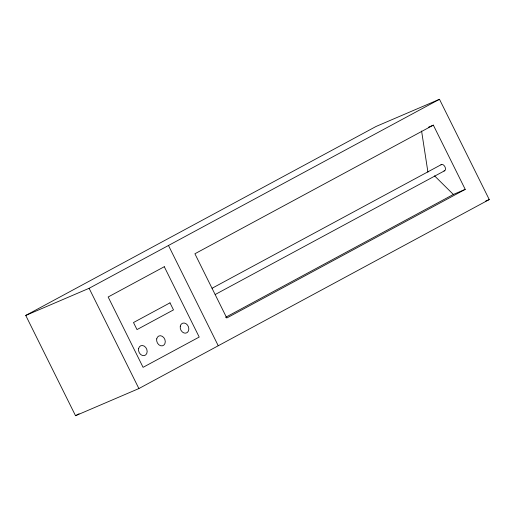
<?xml version="1.0" encoding="UTF-8"?>
<svg xmlns="http://www.w3.org/2000/svg" width="515" height="515" viewBox="0 0 515 515"><rect width="100%" height="100%" fill="white"/><g stroke="black" fill="none" stroke-linecap="round" stroke-linejoin="round"><path stroke-width="0.77" d="M25.75 315.444L376.111 126.439L439.475 99.292L489.25 199.556L138.889 388.561L75.525 415.708L25.75 315.444L89.114 288.297L439.475 99.292M433.34 125.139L194.902 253.766L226.787 318L465.225 189.372L433.34 125.139L428.448 127.231M212.083 288.258L441.426 164.543M215.193 294.522L444.535 170.806M225.519 317.362L453.348 194.458L465.225 189.372M75.525 415.708L79.059 413.803M485.568 201.133L489.25 199.556M434.538 175.827L453.348 194.458M168.476 245.481L218.251 345.752M89.114 288.297L138.889 388.561M421.585 131.016L427.933 172.177M440.962 164.864A3.502 2.15 61.7 0 1 444.96 166.821A3.502 2.15 61.7 0 1 443.969 170.922M164.285 266.712L108.156 296.988L143.08 367.33L199.202 337.055L164.285 266.712M169.989 302.852L133.494 322.538L136.996 329.587L173.491 309.901L169.989 302.852M138.599 348.649A5.253 4.139 66.8 0 0 144.136 355.633A5.253 4.139 66.8 0 0 145.751 347.464A5.253 4.139 66.8 0 0 138.599 348.649M156.715 338.876A5.253 4.139 66.8 0 0 162.251 345.861A5.253 4.139 66.8 0 0 163.867 337.692A5.253 4.139 66.8 0 0 156.715 338.876M180.282 326.162A5.253 4.139 66.8 0 0 185.825 333.141A5.253 4.139 66.8 0 0 187.434 324.971A5.253 4.139 66.8 0 0 180.282 326.162"/></g></svg>
